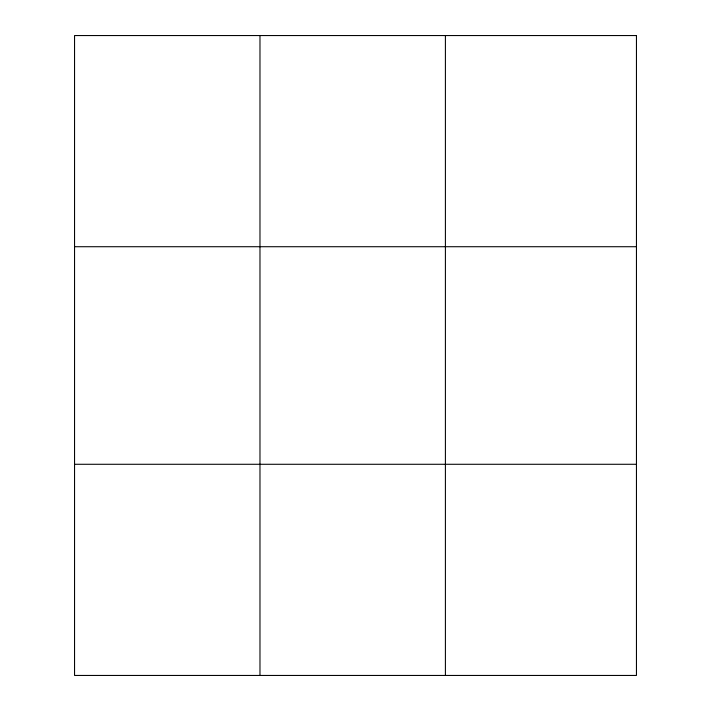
<?xml version="1.0" encoding="UTF-8"?>
<svg xmlns="http://www.w3.org/2000/svg" width="711" height="711" viewBox="0 0 711 711"><rect width="100%" height="100%" fill="white"/><g stroke="black" fill="none" stroke-linecap="round" stroke-linejoin="round"><path stroke-width="1.07" d="M259.977 675.45L259.977 35.55M445.406 675.45L445.406 35.55M74.548 246.717L636.452 246.717M74.548 464.283L636.452 464.283M636.452 35.55L74.548 35.55L74.548 675.45L636.452 675.45L636.452 35.55"/></g></svg>
